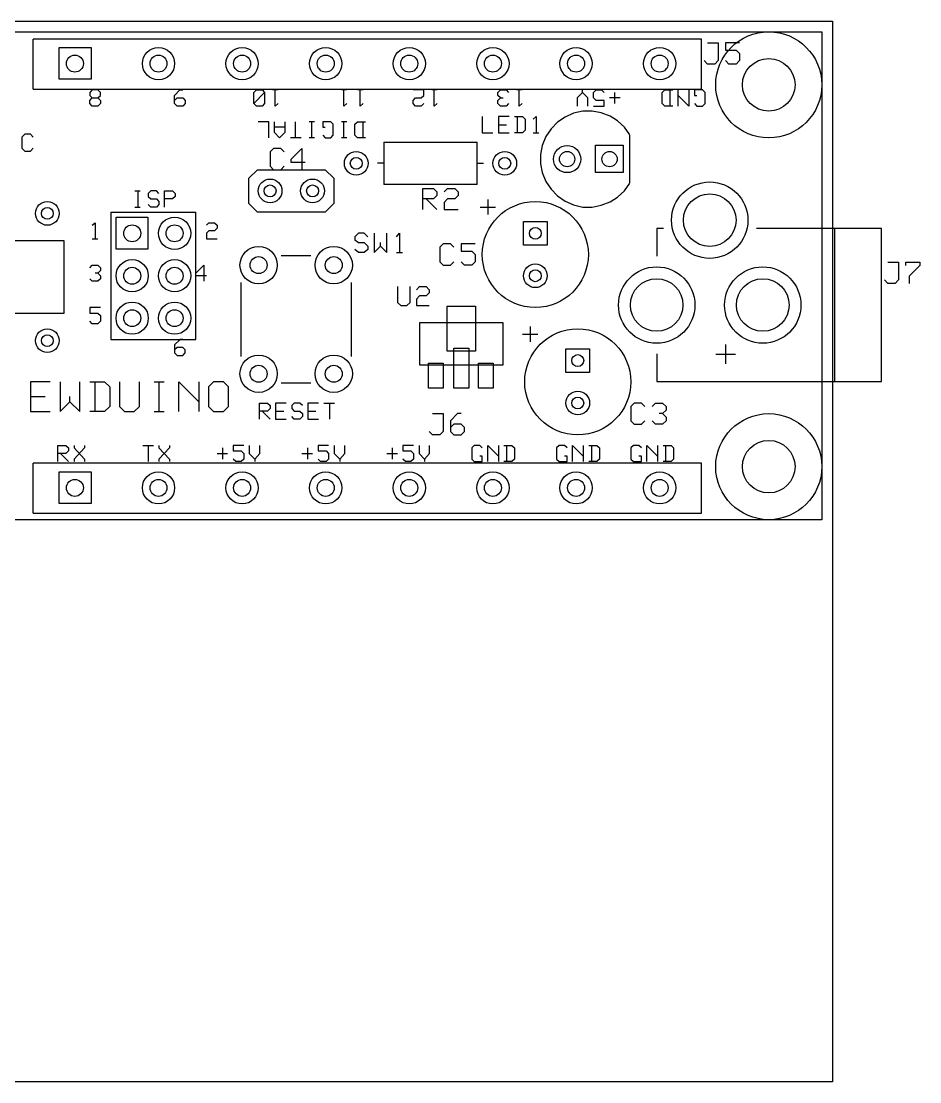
# Model space of a CAD drawing. Extents: x -0.1 to 4.01, y 0 to 2.5.
# Drawn here: x 1.889 to 4.006, y 0 to 2.5 of the extents above; entities that cross this region are included whole.
import ezdxf

# ---------------------------------------------------------------- set-up
doc = ezdxf.new("R2010")
doc.units = 0
doc.layers.get('0').update_dxf_attribs({"linetype": 'CONTINUOUS'})

msp = doc.modelspace()

# ---------------------------------------------------------------- linework, layer by layer
at = {"color": 7}
for p, q in [((0, 2.5), (3.8, 2.5)), ((3.8, 2.5), (3.8, 0)), ((0.025, 2.475), (3.775, 2.475)), ((3.775, 2.475), (3.775, 1.325)), ((3.492, 2.458), (1.917, 2.458)), ((1.917, 2.34), (1.917, 2.458)), ((3.492, 2.34), (3.492, 2.458)), ((1.978, 2.438), (2.053, 2.438)), ((1.978, 2.363), (1.978, 2.438)), ((2.053, 2.438), (2.053, 2.363)), ((3.506, 2.449), (3.531, 2.449)), ((3.531, 2.449), (3.531, 2.407)), ((3.581, 2.449), (3.548, 2.449)), ((3.548, 2.449), (3.548, 2.432)), ((3.548, 2.432), (3.573, 2.432)), ((3.573, 2.432), (3.581, 2.424)), ((3.506, 2.399), (3.498, 2.407)), ((3.531, 2.407), (3.523, 2.399)), ((3.556, 2.399), (3.548, 2.407)), ((3.581, 2.407), (3.573, 2.399)), ((3.581, 2.424), (3.581, 2.407)), ((3.523, 2.399), (3.506, 2.399)), ((3.573, 2.399), (3.556, 2.399)), ((2.053, 2.363), (1.978, 2.363)), ((1.917, 2.34), (3.492, 2.34)), ((2.056, 2.338), (2.05, 2.332)), ((2.05, 2.332), (2.05, 2.325)), ((2.05, 2.325), (2.056, 2.319)), ((2.069, 2.338), (2.056, 2.338)), ((2.075, 2.332), (2.069, 2.338)), ((2.069, 2.319), (2.075, 2.325)), ((2.075, 2.325), (2.075, 2.332)), ((2.25, 2.325), (2.262, 2.338)), ((2.25, 2.306), (2.25, 2.325)), ((2.262, 2.338), (2.269, 2.338)), ((2.437, 2.332), (2.443, 2.338)), ((2.437, 2.306), (2.437, 2.332)), ((2.462, 2.332), (2.437, 2.306)), ((2.443, 2.338), (2.456, 2.338)), ((2.456, 2.338), (2.462, 2.332)), ((2.462, 2.332), (2.462, 2.306)), ((2.494, 2.338), (2.481, 2.338)), ((2.487, 2.3), (2.487, 2.338)), ((2.656, 2.338), (2.643, 2.338)), ((2.649, 2.3), (2.649, 2.338)), ((2.694, 2.338), (2.681, 2.338)), ((2.687, 2.3), (2.687, 2.338)), ((2.837, 2.338), (2.812, 2.338)), ((2.831, 2.319), (2.837, 2.325)), ((2.837, 2.325), (2.837, 2.338)), ((2.869, 2.338), (2.856, 2.338)), ((2.862, 2.3), (2.862, 2.338)), ((3.012, 2.332), (3.018, 2.338)), ((3.012, 2.325), (3.012, 2.332)), ((3.018, 2.319), (3.012, 2.325)), ((3.018, 2.338), (3.031, 2.338)), ((3.031, 2.338), (3.037, 2.332)), ((3.069, 2.338), (3.056, 2.338)), ((3.062, 2.3), (3.062, 2.338)), ((3.211, 2.332), (3.199, 2.319)), ((3.211, 2.332), (3.211, 2.338)), ((3.224, 2.319), (3.211, 2.332)), ((3.237, 2.332), (3.243, 2.338)), ((3.237, 2.319), (3.237, 2.332)), ((3.243, 2.338), (3.256, 2.338)), ((3.256, 2.338), (3.262, 2.332)), ((3.287, 2.306), (3.287, 2.332)), ((3.399, 2.332), (3.405, 2.338)), ((3.399, 2.306), (3.399, 2.332)), ((3.405, 2.338), (3.424, 2.338)), ((3.418, 2.3), (3.418, 2.338)), ((3.437, 2.3), (3.437, 2.338)), ((3.462, 2.3), (3.437, 2.325)), ((3.462, 2.338), (3.462, 2.3)), ((3.494, 2.338), (3.475, 2.338)), ((3.475, 2.338), (3.475, 2.325)), ((3.475, 2.325), (3.481, 2.325)), ((3.5, 2.332), (3.494, 2.338)), ((3.5, 2.306), (3.5, 2.332)), ((2.05, 2.313), (2.056, 2.319)), ((2.05, 2.306), (2.05, 2.313)), ((2.056, 2.3), (2.05, 2.306)), ((2.056, 2.319), (2.069, 2.319)), ((2.069, 2.319), (2.075, 2.313)), ((2.075, 2.306), (2.069, 2.3)), ((2.075, 2.313), (2.075, 2.306)), ((2.25, 2.313), (2.256, 2.319)), ((2.256, 2.3), (2.25, 2.306)), ((2.256, 2.319), (2.269, 2.319)), ((2.269, 2.319), (2.275, 2.313)), ((2.275, 2.306), (2.269, 2.3)), ((2.275, 2.313), (2.275, 2.306)), ((2.443, 2.3), (2.437, 2.306)), ((2.462, 2.306), (2.456, 2.3)), ((2.494, 2.306), (2.487, 2.3)), ((2.656, 2.306), (2.649, 2.3)), ((2.694, 2.306), (2.687, 2.3)), ((2.812, 2.313), (2.818, 2.319)), ((2.812, 2.306), (2.812, 2.313)), ((2.818, 2.3), (2.812, 2.306)), ((2.818, 2.319), (2.831, 2.319)), ((2.837, 2.306), (2.831, 2.3)), ((2.869, 2.306), (2.862, 2.3)), ((3.012, 2.313), (3.018, 2.319)), ((3.012, 2.306), (3.012, 2.313)), ((3.018, 2.3), (3.012, 2.306)), ((3.018, 2.319), (3.024, 2.319)), ((3.037, 2.306), (3.031, 2.3)), ((3.069, 2.306), (3.062, 2.3)), ((3.199, 2.319), (3.199, 2.3)), ((3.224, 2.3), (3.224, 2.319)), ((3.243, 2.313), (3.237, 2.319)), ((3.262, 2.313), (3.243, 2.313)), ((3.262, 2.3), (3.262, 2.313)), ((3.3, 2.319), (3.275, 2.319)), ((3.405, 2.3), (3.399, 2.306)), ((3.475, 2.306), (3.481, 2.3)), ((3.494, 2.3), (3.5, 2.306)), ((2.069, 2.3), (2.056, 2.3)), ((2.269, 2.3), (2.256, 2.3)), ((2.456, 2.3), (2.443, 2.3)), ((2.831, 2.3), (2.818, 2.3)), ((3.031, 2.3), (3.018, 2.3)), ((3.19, 2.283), (3.17, 2.274)), ((3.212, 2.288), (3.19, 2.283)), ((3.234, 2.288), (3.212, 2.288)), ((3.255, 2.284), (3.234, 2.288)), ((3.237, 2.3), (3.262, 2.3)), ((3.276, 2.276), (3.255, 2.284)), ((3.294, 2.265), (3.276, 2.276)), ((3.424, 2.3), (3.405, 2.3)), ((3.481, 2.3), (3.494, 2.3)), ((2.472, 2.263), (2.447, 2.263)), ((2.472, 2.225), (2.472, 2.263)), ((2.485, 2.238), (2.485, 2.263)), ((2.51, 2.25), (2.485, 2.25)), ((2.51, 2.263), (2.51, 2.238)), ((2.535, 2.225), (2.535, 2.263)), ((2.58, 2.263), (2.567, 2.263)), ((2.573, 2.225), (2.573, 2.263)), ((2.618, 2.263), (2.599, 2.263)), ((2.599, 2.263), (2.599, 2.25)), ((2.599, 2.25), (2.605, 2.25)), ((2.624, 2.257), (2.618, 2.263)), ((2.624, 2.231), (2.624, 2.257)), ((2.656, 2.263), (2.643, 2.263)), ((2.649, 2.225), (2.649, 2.263)), ((2.675, 2.257), (2.681, 2.263)), ((2.675, 2.231), (2.675, 2.257)), ((2.681, 2.263), (2.7, 2.263)), ((2.694, 2.225), (2.694, 2.263)), ((2.975, 2.275), (2.975, 2.237)), ((3.038, 2.275), (3.013, 2.275)), ((3.013, 2.275), (3.013, 2.237)), ((3.013, 2.256), (3.032, 2.256)), ((3.051, 2.275), (3.07, 2.275)), ((3.057, 2.275), (3.057, 2.237)), ((3.07, 2.275), (3.076, 2.269)), ((3.076, 2.269), (3.076, 2.243)), ((3.095, 2.269), (3.102, 2.275)), ((3.102, 2.275), (3.102, 2.237)), ((3.152, 2.262), (3.137, 2.246)), ((3.17, 2.274), (3.152, 2.262)), ((3.31, 2.25), (3.294, 2.265)), ((3.323, 2.232), (3.31, 2.25)), ((1.897, 2.234), (1.89, 2.227)), ((1.89, 2.227), (1.89, 2.201)), ((1.91, 2.234), (1.897, 2.234)), ((1.917, 2.227), (1.91, 2.234)), ((2.497, 2.225), (2.485, 2.238)), ((2.51, 2.238), (2.497, 2.225)), ((2.548, 2.225), (2.523, 2.225)), ((2.58, 2.225), (2.567, 2.225)), ((2.599, 2.231), (2.605, 2.225)), ((2.605, 2.225), (2.618, 2.225)), ((2.618, 2.225), (2.624, 2.231)), ((2.656, 2.225), (2.643, 2.225)), ((2.681, 2.225), (2.675, 2.231)), ((2.7, 2.225), (2.681, 2.225)), ((2.975, 2.237), (3, 2.237)), ((3.013, 2.237), (3.038, 2.237)), ((3.07, 2.237), (3.051, 2.237)), ((3.076, 2.243), (3.07, 2.237)), ((3.095, 2.237), (3.108, 2.237)), ((3.125, 2.228), (3.116, 2.207)), ((3.137, 2.246), (3.125, 2.228)), ((3.322, 2.231), (3.322, 2.119)), ((1.89, 2.201), (1.897, 2.194)), ((1.91, 2.194), (1.917, 2.201)), ((2.483, 2.2), (2.475, 2.192)), ((2.5, 2.2), (2.483, 2.2)), ((2.508, 2.192), (2.5, 2.2)), ((2.525, 2.175), (2.55, 2.2)), ((2.55, 2.2), (2.55, 2.15)), ((2.743, 2.215), (2.743, 2.115)), ((2.743, 2.215), (2.963, 2.215)), ((2.963, 2.115), (2.963, 2.215)), ((3.116, 2.207), (3.112, 2.186)), ((3.242, 2.208), (3.307, 2.208)), ((3.242, 2.143), (3.242, 2.208)), ((3.307, 2.208), (3.307, 2.143)), ((1.897, 2.194), (1.91, 2.194)), ((2.475, 2.192), (2.475, 2.158)), ((3.112, 2.186), (3.112, 2.164)), ((2.475, 2.158), (2.483, 2.15)), ((2.5, 2.15), (2.508, 2.158)), ((2.525, 2.167), (2.525, 2.175)), ((2.558, 2.167), (2.525, 2.167)), ((2.743, 2.165), (2.728, 2.165)), ((2.963, 2.165), (2.978, 2.165)), ((3.112, 2.164), (3.116, 2.143)), ((2.425, 2.13), (2.445, 2.15)), ((2.425, 2.07), (2.425, 2.13)), ((2.445, 2.15), (2.605, 2.15)), ((2.483, 2.15), (2.5, 2.15)), ((2.605, 2.15), (2.625, 2.13)), ((2.625, 2.13), (2.625, 2.07)), ((3.116, 2.143), (3.125, 2.122)), ((3.307, 2.143), (3.242, 2.143)), ((2.156, 2.1), (2.169, 2.1)), ((2.163, 2.1), (2.163, 2.062)), ((2.194, 2.1), (2.188, 2.094)), ((2.207, 2.1), (2.194, 2.1)), ((2.213, 2.094), (2.207, 2.1)), ((2.226, 2.062), (2.226, 2.1)), ((2.226, 2.1), (2.245, 2.1)), ((2.245, 2.1), (2.251, 2.094)), ((2.963, 2.115), (2.743, 2.115)), ((2.835, 2.056), (2.835, 2.106)), ((2.835, 2.106), (2.86, 2.106)), ((2.86, 2.106), (2.868, 2.098)), ((2.885, 2.098), (2.893, 2.106)), ((2.893, 2.106), (2.91, 2.106)), ((2.91, 2.106), (2.918, 2.098)), ((3.125, 2.122), (3.137, 2.104)), ((3.137, 2.104), (3.152, 2.088)), ((3.294, 2.085), (3.31, 2.1)), ((3.31, 2.1), (3.323, 2.118)), ((2.188, 2.094), (2.188, 2.087)), ((2.188, 2.087), (2.194, 2.081)), ((2.194, 2.081), (2.207, 2.081)), ((2.207, 2.081), (2.213, 2.075)), ((2.213, 2.075), (2.213, 2.068)), ((2.245, 2.081), (2.226, 2.081)), ((2.251, 2.087), (2.245, 2.081)), ((2.251, 2.094), (2.251, 2.087)), ((2.86, 2.081), (2.835, 2.081)), ((2.843, 2.081), (2.868, 2.056)), ((2.868, 2.089), (2.86, 2.081)), ((2.868, 2.098), (2.868, 2.089)), ((2.893, 2.081), (2.885, 2.073)), ((2.91, 2.081), (2.893, 2.081)), ((2.918, 2.089), (2.91, 2.081)), ((2.918, 2.098), (2.918, 2.089)), ((2.988, 2.08), (2.988, 2.044)), ((3.152, 2.088), (3.17, 2.076)), ((3.17, 2.076), (3.19, 2.067)), ((3.276, 2.074), (3.294, 2.085)), ((2.156, 2.062), (2.169, 2.062)), ((2.194, 2.062), (2.188, 2.068)), ((2.207, 2.062), (2.194, 2.062)), ((2.213, 2.068), (2.207, 2.062)), ((2.445, 2.05), (2.425, 2.07)), ((2.625, 2.07), (2.605, 2.05)), ((2.885, 2.073), (2.885, 2.056)), ((2.885, 2.056), (2.918, 2.056)), ((2.97, 2.062), (3.006, 2.062)), ((3.19, 2.067), (3.212, 2.062)), ((3.212, 2.062), (3.234, 2.062)), ((3.234, 2.062), (3.255, 2.066)), ((3.255, 2.066), (3.276, 2.074)), ((2.1, 2.05), (2.1, 1.75)), ((2.1, 2.05), (2.3, 2.05)), ((2.112, 2.038), (2.187, 2.038)), ((2.112, 1.963), (2.112, 2.038)), ((2.187, 2.038), (2.187, 1.963)), ((2.3, 1.75), (2.3, 2.05)), ((2.605, 2.05), (2.445, 2.05)), ((3.072, 2.028), (3.128, 2.028)), ((3.072, 1.972), (3.072, 2.028)), ((3.128, 2.028), (3.128, 1.972)), ((2.056, 2.019), (2.063, 2.025)), ((2.063, 2.025), (2.063, 1.987)), ((2.325, 2.019), (2.331, 2.025)), ((2.331, 2.006), (2.325, 2)), ((2.325, 2), (2.325, 1.987)), ((2.331, 2.025), (2.344, 2.025)), ((2.344, 2.006), (2.331, 2.006)), ((2.344, 2.025), (2.35, 2.019)), ((2.35, 2.012), (2.344, 2.006)), ((2.35, 2.019), (2.35, 2.012)), ((2.683, 2), (2.675, 1.992)), ((2.697, 2), (2.683, 2)), ((2.705, 1.992), (2.697, 2)), ((2.72, 2), (2.72, 1.955)), ((2.75, 1.955), (2.75, 2)), ((2.773, 1.992), (2.78, 2)), ((2.78, 2), (2.78, 1.955)), ((3.402, 2.011), (3.386, 2.011)), ((3.386, 2.011), (3.386, 1.946)), ((3.916, 2.011), (3.621, 2.011)), ((3.806, 1.651), (3.806, 2.011)), ((3.916, 1.651), (3.916, 2.011)), ((1.99, 1.982), (0.61, 1.982)), ((1.99, 1.812), (1.99, 1.982)), ((2.056, 1.987), (2.069, 1.987)), ((2.325, 1.987), (2.35, 1.987)), ((2.675, 1.992), (2.675, 1.985)), ((2.675, 1.985), (2.683, 1.978)), ((2.683, 1.978), (2.697, 1.978)), ((2.697, 1.978), (2.705, 1.97)), ((2.735, 1.97), (2.735, 1.978)), ((2.883, 1.975), (2.875, 1.967)), ((2.9, 1.975), (2.883, 1.975)), ((2.908, 1.967), (2.9, 1.975)), ((2.958, 1.975), (2.925, 1.975)), ((2.925, 1.975), (2.925, 1.958)), ((2.187, 1.963), (2.112, 1.963)), ((2.683, 1.955), (2.675, 1.962)), ((2.697, 1.955), (2.683, 1.955)), ((2.705, 1.962), (2.697, 1.955)), ((2.705, 1.97), (2.705, 1.962)), ((2.72, 1.955), (2.735, 1.97)), ((2.735, 1.97), (2.75, 1.955)), ((2.773, 1.955), (2.787, 1.955)), ((2.875, 1.967), (2.875, 1.933)), ((2.925, 1.958), (2.95, 1.958)), ((2.95, 1.958), (2.958, 1.95)), ((2.958, 1.95), (2.958, 1.933)), ((3.128, 1.972), (3.072, 1.972)), ((2.05, 1.919), (2.056, 1.925)), ((2.056, 1.925), (2.069, 1.925)), ((2.069, 1.925), (2.075, 1.919)), ((2.3, 1.906), (2.319, 1.925)), ((2.319, 1.925), (2.319, 1.887)), ((2.571, 1.947), (2.501, 1.947)), ((2.875, 1.933), (2.883, 1.925)), ((2.883, 1.925), (2.9, 1.925)), ((2.9, 1.925), (2.908, 1.933)), ((2.933, 1.925), (2.925, 1.933)), ((2.95, 1.925), (2.933, 1.925)), ((2.958, 1.933), (2.95, 1.925)), ((3.931, 1.932), (3.956, 1.932)), ((3.956, 1.932), (3.956, 1.89)), ((3.973, 1.924), (3.973, 1.932)), ((3.973, 1.932), (4.006, 1.932)), ((4.006, 1.932), (4.006, 1.924)), ((2.069, 1.906), (2.063, 1.906)), ((2.075, 1.912), (2.069, 1.906)), ((2.069, 1.906), (2.075, 1.9)), ((2.075, 1.919), (2.075, 1.912)), ((2.3, 1.9), (2.3, 1.906)), ((4.006, 1.924), (3.981, 1.899)), ((2.056, 1.887), (2.05, 1.893)), ((2.069, 1.887), (2.056, 1.887)), ((2.075, 1.893), (2.069, 1.887)), ((2.075, 1.9), (2.075, 1.893)), ((2.325, 1.9), (2.3, 1.9)), ((2.406, 1.884), (2.406, 1.71)), ((2.666, 1.884), (2.666, 1.71)), ((2.775, 1.875), (2.775, 1.837)), ((2.805, 1.837), (2.805, 1.875)), ((2.82, 1.867), (2.827, 1.875)), ((2.827, 1.875), (2.843, 1.875)), ((2.843, 1.875), (2.85, 1.867)), ((3.931, 1.882), (3.923, 1.89)), ((3.948, 1.882), (3.931, 1.882)), ((3.956, 1.89), (3.948, 1.882)), ((3.981, 1.899), (3.981, 1.882)), ((2.827, 1.853), (2.82, 1.845)), ((2.843, 1.853), (2.827, 1.853)), ((2.85, 1.86), (2.843, 1.853)), ((2.85, 1.867), (2.85, 1.86)), ((2.075, 1.825), (2.05, 1.825)), ((2.05, 1.825), (2.05, 1.812)), ((2.775, 1.837), (2.783, 1.83)), ((2.783, 1.83), (2.797, 1.83)), ((2.797, 1.83), (2.805, 1.837)), ((2.82, 1.845), (2.82, 1.83)), ((2.82, 1.83), (2.85, 1.83)), ((2.892, 1.828), (2.959, 1.828)), ((2.892, 1.722), (2.892, 1.828)), ((2.959, 1.828), (2.959, 1.722)), ((0.61, 1.812), (1.99, 1.812)), ((2.05, 1.812), (2.069, 1.812)), ((2.069, 1.812), (2.075, 1.806)), ((2.075, 1.806), (2.075, 1.793)), ((2.056, 1.787), (2.05, 1.793)), ((2.069, 1.787), (2.056, 1.787)), ((2.075, 1.793), (2.069, 1.787)), ((3.024, 1.789), (2.827, 1.789)), ((2.827, 1.789), (2.827, 1.69)), ((3.024, 1.69), (3.024, 1.789)), ((3.088, 1.78), (3.088, 1.744)), ((2.1, 1.75), (2.3, 1.75)), ((2.263, 1.75), (2.25, 1.737)), ((2.269, 1.75), (2.263, 1.75)), ((3.07, 1.762), (3.106, 1.762)), ((2.25, 1.737), (2.25, 1.718)), ((2.256, 1.731), (2.25, 1.725)), ((2.269, 1.731), (2.256, 1.731)), ((2.275, 1.725), (2.269, 1.731)), ((2.275, 1.718), (2.275, 1.725)), ((2.908, 1.729), (2.943, 1.729)), ((2.908, 1.635), (2.908, 1.729)), ((2.943, 1.729), (2.943, 1.635)), ((3.172, 1.728), (3.228, 1.728)), ((3.172, 1.672), (3.172, 1.728)), ((3.228, 1.728), (3.228, 1.672)), ((3.548, 1.738), (3.548, 1.692)), ((2.25, 1.718), (2.256, 1.712)), ((2.256, 1.712), (2.269, 1.712)), ((2.269, 1.712), (2.275, 1.718)), ((2.959, 1.722), (2.892, 1.722)), ((3.386, 1.716), (3.386, 1.651)), ((3.525, 1.715), (3.572, 1.715)), ((2.827, 1.69), (3.024, 1.69)), ((2.848, 1.694), (2.883, 1.694)), ((2.848, 1.635), (2.848, 1.694)), ((2.883, 1.694), (2.883, 1.635)), ((2.966, 1.694), (3.001, 1.694)), ((2.966, 1.635), (2.966, 1.694)), ((3.001, 1.694), (3.001, 1.635)), ((3.228, 1.672), (3.172, 1.672)), ((3.386, 1.651), (3.916, 1.651)), ((1.957, 1.65), (1.91, 1.65)), ((1.91, 1.65), (1.91, 1.58)), ((1.98, 1.65), (1.98, 1.58)), ((2.027, 1.58), (2.027, 1.65)), ((2.05, 1.65), (2.085, 1.65)), ((2.062, 1.65), (2.062, 1.58)), ((2.085, 1.65), (2.097, 1.638)), ((2.097, 1.638), (2.097, 1.592)), ((2.12, 1.65), (2.12, 1.592)), ((2.167, 1.592), (2.167, 1.65)), ((2.202, 1.65), (2.225, 1.65)), ((2.213, 1.65), (2.213, 1.58)), ((2.26, 1.58), (2.26, 1.65)), ((2.26, 1.65), (2.307, 1.603)), ((2.307, 1.65), (2.307, 1.58)), ((2.342, 1.65), (2.33, 1.638)), ((2.33, 1.638), (2.33, 1.592)), ((2.365, 1.65), (2.342, 1.65)), ((2.377, 1.638), (2.365, 1.65)), ((2.377, 1.592), (2.377, 1.638)), ((2.571, 1.647), (2.501, 1.647)), ((2.883, 1.635), (2.848, 1.635)), ((2.943, 1.635), (2.908, 1.635)), ((3.001, 1.635), (2.966, 1.635)), ((1.91, 1.615), (1.945, 1.615)), ((1.98, 1.58), (2.003, 1.603)), ((2.003, 1.603), (2.003, 1.615)), ((2.003, 1.603), (2.027, 1.58)), ((2.45, 1.562), (2.45, 1.6)), ((2.45, 1.6), (2.469, 1.6)), ((2.469, 1.6), (2.475, 1.594)), ((2.513, 1.6), (2.488, 1.6)), ((2.488, 1.6), (2.488, 1.562)), ((2.532, 1.6), (2.526, 1.594)), ((2.545, 1.6), (2.532, 1.6)), ((2.551, 1.594), (2.545, 1.6)), ((2.589, 1.6), (2.564, 1.6)), ((2.564, 1.6), (2.564, 1.562)), ((2.602, 1.6), (2.627, 1.6)), ((2.615, 1.6), (2.615, 1.562)), ((3.333, 1.6), (3.325, 1.592)), ((3.35, 1.6), (3.333, 1.6)), ((3.358, 1.592), (3.35, 1.6)), ((3.375, 1.592), (3.383, 1.6)), ((3.383, 1.6), (3.4, 1.6)), ((3.4, 1.6), (3.408, 1.592)), ((1.91, 1.58), (1.957, 1.58)), ((2.085, 1.58), (2.05, 1.58)), ((2.097, 1.592), (2.085, 1.58)), ((2.12, 1.592), (2.132, 1.58)), ((2.132, 1.58), (2.155, 1.58)), ((2.155, 1.58), (2.167, 1.592)), ((2.202, 1.58), (2.225, 1.58)), ((2.33, 1.592), (2.342, 1.58)), ((2.342, 1.58), (2.365, 1.58)), ((2.365, 1.58), (2.377, 1.592)), ((2.469, 1.581), (2.45, 1.581)), ((2.456, 1.581), (2.475, 1.562)), ((2.475, 1.587), (2.469, 1.581)), ((2.475, 1.594), (2.475, 1.587)), ((2.488, 1.581), (2.507, 1.581)), ((2.526, 1.594), (2.526, 1.587)), ((2.526, 1.587), (2.532, 1.581)), ((2.532, 1.581), (2.545, 1.581)), ((2.545, 1.581), (2.551, 1.575)), ((2.564, 1.581), (2.583, 1.581)), ((3.325, 1.592), (3.325, 1.558)), ((3.408, 1.583), (3.4, 1.575)), ((3.408, 1.592), (3.408, 1.583)), ((2.488, 1.562), (2.513, 1.562)), ((2.532, 1.562), (2.526, 1.568)), ((2.545, 1.562), (2.532, 1.562)), ((2.551, 1.568), (2.545, 1.562)), ((2.551, 1.575), (2.551, 1.568)), ((2.564, 1.562), (2.589, 1.562)), ((2.858, 1.575), (2.883, 1.575)), ((2.883, 1.575), (2.883, 1.533)), ((2.917, 1.575), (2.9, 1.558)), ((2.9, 1.558), (2.9, 1.533)), ((2.908, 1.55), (2.9, 1.542)), ((2.925, 1.55), (2.908, 1.55)), ((2.925, 1.575), (2.917, 1.575)), ((2.933, 1.542), (2.925, 1.55)), ((3.325, 1.558), (3.333, 1.55)), ((3.333, 1.55), (3.35, 1.55)), ((3.35, 1.55), (3.358, 1.558)), ((3.383, 1.55), (3.375, 1.558)), ((3.4, 1.55), (3.383, 1.55)), ((3.4, 1.575), (3.392, 1.575)), ((3.4, 1.575), (3.408, 1.567)), ((3.408, 1.558), (3.4, 1.55)), ((3.408, 1.567), (3.408, 1.558)), ((2.858, 1.525), (2.85, 1.533)), ((2.883, 1.533), (2.875, 1.525)), ((2.9, 1.533), (2.908, 1.525)), ((2.925, 1.525), (2.933, 1.533)), ((2.933, 1.533), (2.933, 1.542)), ((1.975, 1.462), (1.975, 1.5)), ((1.975, 1.5), (1.994, 1.5)), ((1.994, 1.5), (2, 1.494)), ((2.013, 1.5), (2.013, 1.494)), ((2.038, 1.5), (2.038, 1.494)), ((2.175, 1.5), (2.2, 1.5)), ((2.188, 1.5), (2.188, 1.462)), ((2.213, 1.5), (2.213, 1.494)), ((2.238, 1.5), (2.238, 1.494)), ((2.413, 1.5), (2.388, 1.5)), ((2.388, 1.5), (2.388, 1.487)), ((2.426, 1.5), (2.426, 1.481)), ((2.451, 1.481), (2.451, 1.5)), ((2.613, 1.5), (2.588, 1.5)), ((2.588, 1.5), (2.588, 1.487)), ((2.626, 1.5), (2.626, 1.481)), ((2.651, 1.481), (2.651, 1.5)), ((2.813, 1.5), (2.788, 1.5)), ((2.788, 1.5), (2.788, 1.487)), ((2.826, 1.5), (2.826, 1.481)), ((2.851, 1.481), (2.851, 1.5)), ((2.875, 1.525), (2.858, 1.525)), ((2.908, 1.525), (2.925, 1.525)), ((2.956, 1.5), (2.95, 1.494)), ((2.969, 1.5), (2.956, 1.5)), ((2.975, 1.494), (2.969, 1.5)), ((2.988, 1.462), (2.988, 1.5)), ((2.988, 1.5), (3.013, 1.475)), ((3.013, 1.5), (3.013, 1.462)), ((3.026, 1.5), (3.045, 1.5)), ((3.032, 1.5), (3.032, 1.462)), ((3.045, 1.5), (3.051, 1.494)), ((3.156, 1.5), (3.15, 1.494)), ((3.169, 1.5), (3.156, 1.5)), ((3.175, 1.494), (3.169, 1.5)), ((3.188, 1.462), (3.188, 1.5)), ((3.188, 1.5), (3.213, 1.475)), ((3.213, 1.5), (3.213, 1.462)), ((3.226, 1.5), (3.245, 1.5)), ((3.232, 1.5), (3.232, 1.462)), ((3.245, 1.5), (3.251, 1.494)), ((3.331, 1.5), (3.325, 1.494)), ((3.344, 1.5), (3.331, 1.5)), ((3.35, 1.494), (3.344, 1.5)), ((3.363, 1.462), (3.363, 1.5)), ((3.363, 1.5), (3.388, 1.475)), ((3.388, 1.5), (3.388, 1.462)), ((3.401, 1.5), (3.42, 1.5)), ((3.407, 1.5), (3.407, 1.462)), ((3.42, 1.5), (3.426, 1.494)), ((1.994, 1.481), (1.975, 1.481)), ((1.981, 1.481), (2, 1.462)), ((2, 1.487), (1.994, 1.481)), ((2, 1.494), (2, 1.487)), ((2.013, 1.494), (2.038, 1.468)), ((2.038, 1.494), (2.013, 1.468)), ((2.213, 1.494), (2.238, 1.468)), ((2.238, 1.494), (2.213, 1.468)), ((2.35, 1.481), (2.375, 1.481)), ((2.363, 1.494), (2.363, 1.468)), ((2.388, 1.487), (2.407, 1.487)), ((2.407, 1.487), (2.413, 1.481)), ((2.413, 1.481), (2.413, 1.468)), ((2.426, 1.481), (2.439, 1.468)), ((2.439, 1.468), (2.451, 1.481)), ((2.55, 1.481), (2.575, 1.481)), ((2.563, 1.494), (2.563, 1.468)), ((2.588, 1.487), (2.607, 1.487)), ((2.607, 1.487), (2.613, 1.481)), ((2.613, 1.481), (2.613, 1.468)), ((2.626, 1.481), (2.639, 1.468)), ((2.639, 1.468), (2.651, 1.481)), ((2.75, 1.481), (2.775, 1.481)), ((2.763, 1.494), (2.763, 1.468)), ((2.788, 1.487), (2.807, 1.487)), ((2.807, 1.487), (2.813, 1.481)), ((2.813, 1.481), (2.813, 1.468)), ((2.826, 1.481), (2.839, 1.468)), ((2.839, 1.468), (2.851, 1.481)), ((2.95, 1.494), (2.95, 1.468)), ((2.975, 1.475), (2.969, 1.475)), ((2.975, 1.462), (2.975, 1.475)), ((3.051, 1.494), (3.051, 1.468)), ((3.15, 1.494), (3.15, 1.468)), ((3.175, 1.475), (3.169, 1.475)), ((3.175, 1.462), (3.175, 1.475)), ((3.251, 1.494), (3.251, 1.468)), ((3.325, 1.494), (3.325, 1.468)), ((3.35, 1.475), (3.344, 1.475)), ((3.35, 1.462), (3.35, 1.475)), ((3.426, 1.494), (3.426, 1.468)), ((3.492, 1.458), (1.917, 1.458)), ((1.917, 1.34), (1.917, 1.458)), ((2.013, 1.468), (2.013, 1.462)), ((2.038, 1.468), (2.038, 1.462)), ((2.213, 1.468), (2.213, 1.462)), ((2.238, 1.468), (2.238, 1.462)), ((2.394, 1.462), (2.388, 1.468)), ((2.407, 1.462), (2.394, 1.462)), ((2.413, 1.468), (2.407, 1.462)), ((2.439, 1.468), (2.439, 1.462)), ((2.594, 1.462), (2.588, 1.468)), ((2.607, 1.462), (2.594, 1.462)), ((2.613, 1.468), (2.607, 1.462)), ((2.639, 1.468), (2.639, 1.462)), ((2.794, 1.462), (2.788, 1.468)), ((2.807, 1.462), (2.794, 1.462)), ((2.813, 1.468), (2.807, 1.462)), ((2.839, 1.468), (2.839, 1.462)), ((2.95, 1.468), (2.956, 1.462)), ((2.956, 1.462), (2.975, 1.462)), ((3.045, 1.462), (3.026, 1.462)), ((3.051, 1.468), (3.045, 1.462)), ((3.15, 1.468), (3.156, 1.462)), ((3.156, 1.462), (3.175, 1.462)), ((3.245, 1.462), (3.226, 1.462)), ((3.251, 1.468), (3.245, 1.462)), ((3.325, 1.468), (3.331, 1.462)), ((3.331, 1.462), (3.35, 1.462)), ((3.42, 1.462), (3.401, 1.462)), ((3.426, 1.468), (3.42, 1.462)), ((3.492, 1.34), (3.492, 1.458)), ((1.978, 1.438), (2.053, 1.438)), ((1.978, 1.363), (1.978, 1.438)), ((2.053, 1.438), (2.053, 1.363)), ((2.053, 1.363), (1.978, 1.363)), ((1.917, 1.34), (3.492, 1.34)), ((3.775, 1.325), (0, 1.325)), ((3.8, 0), (0, 0))]:
    msp.add_line(p, q, dxfattribs=at)
for centre, radius in [((3.65, 2.35), 0.125), ((2.212, 2.4), 0.038), ((2.409, 2.4), 0.038), ((2.606, 2.4), 0.038), ((2.803, 2.4), 0.038), ((3, 2.4), 0.038), ((3.196, 2.4), 0.038), ((3.393, 2.4), 0.038), ((2.015, 2.4), 0.02), ((2.212, 2.4), 0.02), ((2.409, 2.4), 0.02), ((2.606, 2.4), 0.02), ((2.803, 2.4), 0.02), ((3, 2.4), 0.02), ((3.196, 2.4), 0.02), ((3.393, 2.4), 0.02), ((3.65, 2.35), 0.062), ((3.175, 2.175), 0.032), ((2.678, 2.165), 0.028), ((2.678, 2.165), 0.014), ((3.028, 2.165), 0.028), ((3.028, 2.165), 0.014), ((3.175, 2.175), 0.018), ((3.275, 2.175), 0.018), ((2.475, 2.1), 0.028), ((2.575, 2.1), 0.028), ((2.475, 2.1), 0.014), ((2.575, 2.1), 0.014), ((3.511, 2.031), 0.09), ((1.95, 2.047), 0.028), ((3.1, 1.95), 0.125), ((3.511, 2.031), 0.062), ((1.95, 2.047), 0.014), ((2.25, 2), 0.038), ((2.15, 2), 0.02), ((2.25, 2), 0.02), ((3.1, 2), 0.014), ((2.448, 1.925), 0.044), ((2.625, 1.925), 0.044), ((2.15, 1.9), 0.038), ((2.25, 1.9), 0.038), ((2.448, 1.925), 0.02), ((2.625, 1.925), 0.02), ((3.1, 1.9), 0.028), ((2.15, 1.9), 0.02), ((2.25, 1.9), 0.02), ((3.1, 1.9), 0.014), ((3.386, 1.831), 0.09), ((3.636, 1.831), 0.09), ((3.386, 1.831), 0.062), ((3.636, 1.831), 0.062), ((2.15, 1.8), 0.038), ((2.25, 1.8), 0.038), ((2.15, 1.8), 0.02), ((2.25, 1.8), 0.02), ((1.95, 1.747), 0.028), ((1.95, 1.747), 0.014), ((3.2, 1.65), 0.125), ((2.448, 1.669), 0.044), ((2.625, 1.669), 0.044), ((3.2, 1.7), 0.014), ((2.448, 1.669), 0.02), ((2.625, 1.669), 0.02), ((3.2, 1.6), 0.028), ((3.2, 1.6), 0.014), ((3.65, 1.45), 0.125), ((3.65, 1.45), 0.062), ((2.212, 1.4), 0.038), ((2.409, 1.4), 0.038), ((2.606, 1.4), 0.038), ((2.803, 1.4), 0.038), ((3, 1.4), 0.038), ((3.196, 1.4), 0.038), ((3.393, 1.4), 0.038), ((2.015, 1.4), 0.02), ((2.212, 1.4), 0.02), ((2.409, 1.4), 0.02), ((2.606, 1.4), 0.02), ((2.803, 1.4), 0.02), ((3, 1.4), 0.02), ((3.196, 1.4), 0.02), ((3.393, 1.4), 0.02)]:
    msp.add_circle(centre, radius, dxfattribs=at)

doc.saveas('drawing.dxf')
